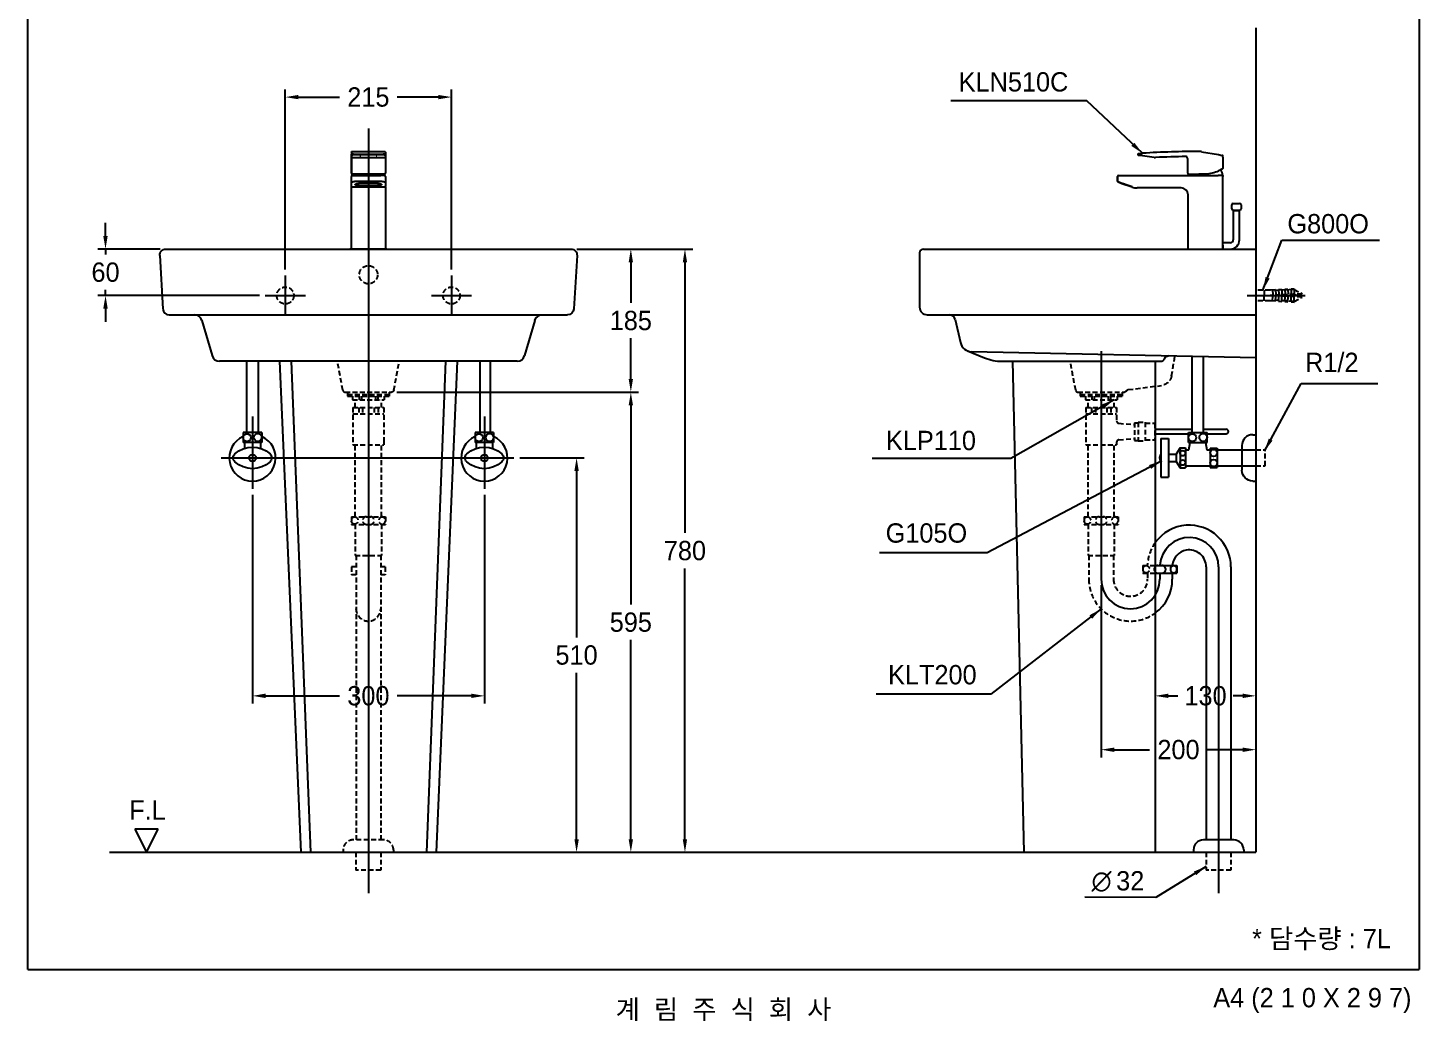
# Model space of a CAD drawing. Header units: millimetres. Extents: x 0 to 5811, y -67 to 2530.
# Drawn here: x 4011 to 5811, y -67 to 1217 of the extents above; entities that cross this region are included whole.
import ezdxf
from ezdxf.enums import TextEntityAlignment as Align
from ezdxf.lldxf.tags import DXFTag

# ---------------------------------------------------------------- set-up
doc = ezdxf.new("R2010")
doc.units = ezdxf.units.MM
doc.linetypes.add('DASHED2', pattern=[9.525, 6.35, -3.175])
for name, color, linetype in [('TEXT', 7, 'Continuous'), ('내부선 및 부속', 4, 'Continuous'), ('도각라인', 255, 'Continuous'), ('외형선', 3, 'Continuous'), ('점선', 6, 'DASHED2'), ('중심선', 1, 'DASHED'), ('치수선', 7, 'Continuous')]:
    doc.layers.add(name, color=color, linetype=linetype)
doc.styles.add('140911', font='HBATANG.TTF', dxfattribs={"height": 23})
doc.styles.add('____', font='')
doc.styles.add('타이틀', font='H2GTRM.TTF', dxfattribs={"height": 25})
doc.styles.get('____').set_extended_font_data('굴림')
tags = doc.linetypes.add('DASHDOT', pattern=[70, 31, -13, 13, -13]).pattern_tags.tags
tags[10:11] = [DXFTag(74, 4), DXFTag(75, 0), DXFTag(340, '0'), DXFTag(46, 0.0), DXFTag(50, 0.0), DXFTag(44, 0.0), DXFTag(45, 0.0)]
tags[8:9] = [DXFTag(74, 4), DXFTag(75, 0), DXFTag(340, '0'), DXFTag(46, 0.0), DXFTag(50, 0.0), DXFTag(44, 0.0), DXFTag(45, 0.0)]
tags[6:7] = [DXFTag(74, 4), DXFTag(75, 0), DXFTag(340, '0'), DXFTag(46, 0.0), DXFTag(50, 0.0), DXFTag(44, 0.0), DXFTag(45, 0.0)]
tags[4:5] = [DXFTag(74, 4), DXFTag(75, 0), DXFTag(340, '0'), DXFTag(46, 0.0), DXFTag(50, 0.0), DXFTag(44, 0.0), DXFTag(45, 0.0)]
tags = doc.linetypes.add('DASHED', pattern=[25.72, 12.86, -12.86]).pattern_tags.tags
tags[6:7] = [DXFTag(74, 4), DXFTag(75, 0), DXFTag(340, '0'), DXFTag(46, 0.0), DXFTag(50, 0.0), DXFTag(44, 0.0), DXFTag(45, 0.0)]
tags[4:5] = [DXFTag(74, 4), DXFTag(75, 0), DXFTag(340, '0'), DXFTag(46, 0.0), DXFTag(50, 0.0), DXFTag(44, 0.0), DXFTag(45, 0.0)]
doc.dimstyles.new('MSADIM', dxfattribs={"dimtxt": 33, "dimasz": 17, "dimexe": 10, "dimexo": 7.5, "dimgap": 10, "dimtad": 0, "dimtih": 1, "dimtoh": 1, "dimdec": 0, "dimzin": 1, "dimdsep": 46, "dimtxsty": '____', "dimcen": 11.25, "dimadec": 0, "dimazin": 0, "dimtfac": 1, "dimtdec": 0, "dimtix": 1, "dimtmove": 0, "dimatfit": 3, "dimfxl": 1, "dimtolj": 1, "dimtzin": 1, "dimarcsym": 0})

# ---------------------------------------------------------------- blocks, each defined once
blk = doc.blocks.new('*D32')
at = {"layer": '치수선', "color": 0, "linetype": 'Continuous', "lineweight": -2, "transparency": 16777216}
for p, q in [((4344.5, 904.9), (4344.5, 1137.9)), ((4559.5, 904.9), (4559.5, 1137.9)), ((4361.5, 1127.9), (4414.6, 1127.9)), ((4542.5, 1127.9), (4489.3, 1127.9))]:
    blk.add_line(p, q, dxfattribs=at)
at = {"layer": '치수선', "color": 0, "linetype": 'Continuous', "transparency": 16777216}
for points in [[(4361.5, 1130.7), (4361.5, 1125.1), (4344.5, 1127.9)], [(4542.5, 1130.7), (4542.5, 1125.1), (4559.5, 1127.9)]]:
    blk.add_solid(points, dxfattribs=at)
at = {"layer": '치수선', "color": 0, "linetype": 'Continuous', "transparency": 16777216, "insert": (4452, 1127.9), "char_height": 25, "attachment_point": 5, "style": '____'}
blk.add_mtext('\\A1;215', dxfattribs=at)
blk = doc.blocks.new('*D33')
at = {"layer": '치수선', "color": 0, "linetype": 'Continuous', "lineweight": -2, "transparency": 16777216}
for p, q in [((4111.9, 948.4), (4111.9, 965.4)), ((4182.5, 931.4), (4101.9, 931.4)), ((4111.9, 931.4), (4111.9, 924.3)), ((4311, 871.4), (4101.9, 871.4)), ((4111.9, 871.4), (4111.9, 878.6)), ((4111.9, 854.4), (4111.9, 837.4))]:
    blk.add_line(p, q, dxfattribs=at)
at = {"layer": '치수선', "color": 0, "linetype": 'Continuous', "transparency": 16777216}
for points in [[(4109, 948.4), (4114.7, 948.4), (4111.9, 931.4)], [(4109, 854.4), (4114.7, 854.4), (4111.9, 871.4)]]:
    blk.add_solid(points, dxfattribs=at)
at = {"layer": '치수선', "color": 0, "linetype": 'Continuous', "transparency": 16777216, "insert": (4111.9, 901.4), "char_height": 25, "attachment_point": 5, "style": '____'}
blk.add_mtext('\\A1;60', dxfattribs=at)
blk = doc.blocks.new('*D34')
at = {"layer": '치수선', "color": 0, "linetype": 'Continuous', "lineweight": -2, "transparency": 16777216}
for p, q in [((4302, 613.8), (4302, 343.7)), ((4602, 613.8), (4602, 343.7)), ((4319, 353.7), (4414.7, 353.7)), ((4585, 353.7), (4489.3, 353.7))]:
    blk.add_line(p, q, dxfattribs=at)
at = {"layer": '치수선', "color": 0, "linetype": 'Continuous', "transparency": 16777216}
for points in [[(4319, 356.6), (4319, 350.9), (4302, 353.7)], [(4585, 356.6), (4585, 350.9), (4602, 353.7)]]:
    blk.add_solid(points, dxfattribs=at)
at = {"layer": '치수선', "color": 0, "linetype": 'Continuous', "transparency": 16777216, "insert": (4452, 353.7), "char_height": 25, "attachment_point": 5, "style": '____'}
blk.add_mtext('\\A1;300', dxfattribs=at)
blk = doc.blocks.new('*D35')
at = {"layer": '치수선', "color": 0, "linetype": 'Continuous', "lineweight": -2, "transparency": 16777216}
for p, q in [((4721.5, 931.4), (4801.5, 931.4)), ((4791.5, 914.4), (4791.5, 861.8)), ((4791.5, 763.4), (4791.5, 816.1)), ((4489.5, 746.4), (4801.5, 746.4))]:
    blk.add_line(p, q, dxfattribs=at)
at = {"layer": '치수선', "color": 0, "linetype": 'Continuous', "transparency": 16777216}
for points in [[(4788.7, 914.4), (4794.3, 914.4), (4791.5, 931.4)], [(4788.7, 763.4), (4794.3, 763.4), (4791.5, 746.4)]]:
    blk.add_solid(points, dxfattribs=at)
at = {"layer": '치수선', "color": 0, "linetype": 'Continuous', "transparency": 16777216, "insert": (4791.5, 838.9), "char_height": 25, "attachment_point": 5, "style": '____'}
blk.add_mtext('\\A1;185', dxfattribs=at)
blk = doc.blocks.new('*D36')
at = {"layer": '치수선', "color": 0, "linetype": 'Continuous', "lineweight": -2, "transparency": 16777216}
for p, q in [((4488.8, 746.4), (4801.5, 746.4)), ((4791.5, 729.4), (4791.5, 471.8)), ((4791.5, 168.4), (4791.5, 426.1)), ((4547, 151.4), (4801.5, 151.4))]:
    blk.add_line(p, q, dxfattribs=at)
at = {"layer": '치수선', "color": 0, "linetype": 'Continuous', "transparency": 16777216}
for points in [[(4788.7, 729.4), (4794.3, 729.4), (4791.5, 746.4)], [(4788.7, 168.4), (4794.3, 168.4), (4791.5, 151.4)]]:
    blk.add_solid(points, dxfattribs=at)
at = {"layer": '치수선', "color": 0, "linetype": 'Continuous', "transparency": 16777216, "insert": (4791.5, 448.9), "char_height": 25, "attachment_point": 5, "style": '____'}
blk.add_mtext('\\A1;595', dxfattribs=at)
blk = doc.blocks.new('*D37')
at = {"layer": '치수선', "color": 0, "linetype": 'Continuous', "lineweight": -2, "transparency": 16777216}
for p, q in [((4647.7, 661.4), (4731.3, 661.4)), ((4721.3, 644.4), (4721.3, 429.3)), ((4721.3, 168.4), (4721.3, 383.6)), ((4686.7, 151.4), (4731.3, 151.4))]:
    blk.add_line(p, q, dxfattribs=at)
at = {"layer": '치수선', "color": 0, "linetype": 'Continuous', "transparency": 16777216}
for points in [[(4718.5, 644.4), (4724.2, 644.4), (4721.3, 661.4)], [(4718.5, 168.4), (4724.2, 168.4), (4721.3, 151.4)]]:
    blk.add_solid(points, dxfattribs=at)
at = {"layer": '치수선', "color": 0, "linetype": 'Continuous', "transparency": 16777216, "insert": (4721.3, 406.4), "char_height": 25, "attachment_point": 5, "style": '____'}
blk.add_mtext('\\A1;510', dxfattribs=at)
blk = doc.blocks.new('*D38')
at = {"layer": '치수선', "color": 0, "linetype": 'Continuous', "lineweight": -2, "transparency": 16777216}
for p, q in [((4721.5, 931.4), (4871.5, 931.4)), ((4861.5, 914.4), (4861.5, 564.3)), ((4861.5, 168.4), (4861.5, 518.6)), ((4866, 151.4), (4871.5, 151.4))]:
    blk.add_line(p, q, dxfattribs=at)
at = {"layer": '치수선', "color": 0, "linetype": 'Continuous', "transparency": 16777216}
for points in [[(4858.7, 914.4), (4864.3, 914.4), (4861.5, 931.4)], [(4858.7, 168.4), (4864.3, 168.4), (4861.5, 151.4)]]:
    blk.add_solid(points, dxfattribs=at)
at = {"layer": '치수선', "color": 0, "linetype": 'Continuous', "transparency": 16777216, "insert": (4861.5, 541.4), "char_height": 25, "attachment_point": 5, "style": '____'}
blk.add_mtext('\\A1;780', dxfattribs=at)
blk = doc.blocks.new('*D39')
at = {"layer": '치수선', "color": 0, "linetype": 'Continuous', "lineweight": -2, "transparency": 16777216}
for p, q in [((5470, 352.3), (5470, 343.7)), ((5487, 353.7), (5499, 353.7)), ((5583, 353.7), (5570.9, 353.7)), ((5600, 352.3), (5600, 343.7))]:
    blk.add_line(p, q, dxfattribs=at)
at = {"layer": '치수선', "color": 0, "linetype": 'Continuous', "transparency": 16777216}
for points in [[(5487, 356.6), (5487, 350.9), (5470, 353.7)], [(5583, 356.6), (5583, 350.9), (5600, 353.7)]]:
    blk.add_solid(points, dxfattribs=at)
at = {"layer": '치수선', "color": 0, "linetype": 'Continuous', "transparency": 16777216, "insert": (5535, 353.7), "char_height": 25, "attachment_point": 5, "style": '____'}
blk.add_mtext('\\A1;130', dxfattribs=at)
blk = doc.blocks.new('*D40')
at = {"layer": '치수선', "color": 0, "linetype": 'Continuous', "lineweight": -2, "transparency": 16777216}
for p, q in [((5400, 496.9), (5400, 274.1)), ((5417, 284.1), (5462.7, 284.1)), ((5583, 284.1), (5537.3, 284.1)), ((5600, 276.8), (5600, 274.1))]:
    blk.add_line(p, q, dxfattribs=at)
at = {"layer": '치수선', "color": 0, "linetype": 'Continuous', "transparency": 16777216}
for points in [[(5417, 286.9), (5417, 281.2), (5400, 284.1)], [(5583, 286.9), (5583, 281.2), (5600, 284.1)]]:
    blk.add_solid(points, dxfattribs=at)
at = {"layer": '치수선', "color": 0, "linetype": 'Continuous', "transparency": 16777216, "insert": (5500, 284.1), "char_height": 25, "attachment_point": 5, "style": '____'}
blk.add_mtext('\\A1;200', dxfattribs=at)

msp = doc.modelspace()

# ---------------------------------------------------------------- linework, layer by layer
at = {"color": 3}
msp.add_line((5567.9, 151.5), (5567.9, 151.5), dxfattribs=at)
at = {"layer": '내부선 및 부속', "linetype": 'Continuous'}
for p, q in [((4430, 1056.5), (4430, 1054.2)), ((4430, 1056.5), (4430, 1056.3)), ((4430, 1056.3), (4430, 1052.5)), ((4430, 1052.9), (4430, 1054.2)), ((4430, 1050.9), (4430, 1052.9)), ((4430, 1052.5), (4430, 1051.6)), ((4430, 1029.4), (4430, 1052.1)), ((4430, 1052.1), (4430, 1050.8)), ((4430, 1050.4), (4430, 1051.6)), ((4430, 1050.8), (4430, 1050.9)), ((4430, 1050.4), (4430, 1033.6)), ((4431, 1057.5), (4473, 1057.5)), ((4431, 1049.9), (4473, 1049.9)), ((4468, 1053.8), (4436, 1053.8)), ((4436, 1053.8), (4436, 1053.6)), ((4436, 1053.6), (4468, 1053.6)), ((4442, 1053.3), (4441, 1053.3)), ((4441, 1053.3), (4441, 1052.6)), ((4441, 1052.6), (4441, 1052.4)), ((4441, 1052.4), (4442, 1052.4)), ((4442, 1052.4), (4442, 1053.3)), ((4442, 1052.6), (4442, 1053.3)), ((4442, 1052.4), (4442, 1052.6)), ((4462, 1053.3), (4462, 1052.6)), ((4463, 1053.3), (4462, 1053.3)), ((4462, 1052.6), (4462, 1052.4)), ((4462, 1052.4), (4463, 1052.4)), ((4463, 1052.4), (4462, 1052.4)), ((4463, 1052.6), (4463, 1053.3)), ((4463, 1052.4), (4463, 1053.3)), ((4463, 1052.4), (4463, 1052.6)), ((4463, 1052.4), (4463, 1052.4)), ((4468, 1053.6), (4468, 1053.8)), ((4473, 1049.8), (4473, 1049.9)), ((4474, 1056.5), (4474, 1054.2)), ((4474, 1054.2), (4474, 1052.9)), ((4474, 1052.9), (4474, 1050.9)), ((4474, 1052.1), (4474, 1052.1)), ((4474, 1052.1), (4474, 1029.4)), ((4474, 1050.8), (4474, 1050.9)), ((5447.5, 1053.6), (5447.5, 1053.8)), ((5447.5, 1053.8), (5447.5, 1053.6)), ((5453.3, 1052), (5448.3, 1052.6)), ((5468.4, 1049.9), (5453.3, 1052)), ((5512, 1029.4), (5512, 1048)), ((5529.9, 1057.3), (5551.6, 1053.5)), ((5551.6, 1053.5), (5556.6, 1052.6)), ((5557.5, 1051.6), (5557.5, 1051.5)), ((5557.5, 1050.4), (5557.5, 1051.5)), ((5557.5, 1050.4), (5557.5, 1036)), ((4430, 1033.6), (4430, 1029.4)), ((4431.4, 1028.4), (4431, 1028.4)), ((4431, 1026.4), (4436, 1026.4)), ((4472.5, 1028.4), (4431.4, 1028.4)), ((4436, 1026.4), (4468, 1026.4)), ((4473, 1026.4), (4468, 1026.4)), ((4473, 1028.4), (4472.5, 1028.4)), ((5422.2, 1026.4), (5427.2, 1026.4)), ((5427.2, 1026.4), (5551.5, 1026.4)), ((5513, 1028.4), (5526.4, 1028.4)), ((5513.5, 1028.4), (5517.9, 1028.4)), ((5528.4, 1028.4), (5526.4, 1028.4)), ((5535.5, 1028.4), (5528.4, 1028.4)), ((5556.5, 1026.4), (5551.5, 1026.4)), ((5556.5, 1026.4), (5557.5, 1026.4)), ((5557.5, 1026.4), (5557.5, 1025.4)), ((4430, 1017.3), (4430, 1025.4)), ((4430, 931.4), (4430, 1025.4)), ((4430, 1012.6), (4430, 1017.3)), ((4430, 1011.4), (4430, 1012.6)), ((4430, 931.4), (4430, 1011.4)), ((4431, 1011.7), (4473, 1011.7)), ((4436, 1019.1), (4468, 1019.1)), ((4465, 1016.2), (4439, 1016.2)), ((4439, 1013.4), (4439, 1016.2)), ((4439, 1013.4), (4465, 1013.4)), ((4465, 1013.4), (4465, 1016.2)), ((4474, 1025.4), (4474, 1017.3)), ((4474, 1017.3), (4474, 1012.6)), ((4474, 1011.4), (4474, 1012.6)), ((4474, 1011.4), (4474, 1011.4)), ((4474, 1011.4), (4474, 931.4)), ((5421.2, 1019.1), (5421.2, 1025.4)), ((5421.2, 1025.4), (5421.2, 1019.1)), ((5426.9, 1016.4), (5421.9, 1018.2)), ((5421.9, 1018.2), (5426.9, 1016.4)), ((5426.9, 1016.4), (5439.9, 1011.7)), ((5439.9, 1011.7), (5426.9, 1016.4)), ((5427.5, 1016.2), (5435, 1013.4)), ((5435, 1013.4), (5427.5, 1016.2)), ((5503.5, 1010.4), (5446.7, 1010.4)), ((5557.5, 931.4), (5557.5, 1025.4)), ((5512.5, 931.4), (5512.5, 1001.4)), ((5570.9, 990.4), (5579, 990.4)), ((5568.9, 983.4), (5568.9, 988.4)), ((5574.9, 981.4), (5570.8, 981.4)), ((5570.9, 981.4), (5570.9, 943.4)), ((5570.9, 981.4), (5578.9, 981.4)), ((5577.2, 981.4), (5572.5, 981.4)), ((5578.9, 981.4), (5574.9, 981.4)), ((5579, 981.4), (5574.9, 981.4)), ((5578.9, 943.4), (5578.9, 981.4)), ((5580.9, 988.5), (5580.9, 983.4)), ((5557.5, 958.4), (5557.5, 963.4)), ((5557.5, 936.4), (5557.5, 958.4)), ((5566.9, 939.4), (5557.5, 939.4)), ((5557.5, 936.4), (5557.5, 931.4)), ((4227, 846.4), (4677, 846.4)), ((5203.5, 846.4), (5600, 846.4)), ((5232.3, 798.8), (5600, 791.4)), ((5517.5, 694.2), (5517.5, 793.1)), ((5532.5, 694.2), (5532.5, 792.8)), ((4294.5, 786.4), (4294.5, 694.2)), ((4309.5, 786.4), (4309.5, 694.2)), ((4352.1, 786.4), (4377, 151.4)), ((4551.8, 786.4), (4527, 151.4)), ((4596.2, 786.4), (4596.2, 694.2)), ((4609.5, 786.4), (4609.5, 694.2)), ((4290, 694.2), (4290, 681.2)), ((4314, 694.2), (4290, 694.2)), ((4314, 694.2), (4314, 681.2)), ((4590, 694.2), (4590, 681.2)), ((4614, 694.2), (4590, 694.2)), ((4614, 694.2), (4614, 681.2)), ((5470, 698.4), (5517.5, 698.4)), ((5470, 692.4), (5513, 692.4)), ((5477, 686.4), (5477, 636.4)), ((5477, 686.4), (5487, 686.4)), ((5487, 686.4), (5487, 636.4)), ((5513, 694.2), (5537, 694.2)), ((5513, 681.2), (5513, 694.2)), ((5532.5, 698.4), (5561.5, 698.4)), ((5537, 681.2), (5537, 694.2)), ((5537, 692.4), (5561.5, 692.4)), ((5596, 691.4), (5600, 691.4)), ((4314, 681.2), (4290, 681.2)), ((4291.5, 681.2), (4291.5, 673.8)), ((4312.5, 681.2), (4312.5, 673.8)), ((4614, 681.2), (4590, 681.2)), ((4591.5, 681.2), (4591.5, 673.8)), ((4612.5, 681.2), (4612.5, 673.8)), ((5487, 666.2), (5497, 666.2)), ((5502, 674.4), (5497, 666.2)), ((5497, 666.2), (5497, 656.7)), ((5502, 674.4), (5509, 674.4)), ((5502, 674.4), (5502, 648.4)), ((5509, 674.4), (5509, 648.4)), ((5509, 671.7), (5513.5, 671.7)), ((5513, 681.2), (5537, 681.2)), ((5513.5, 671.7), (5515, 681.2)), ((5535, 681.2), (5536.5, 671.7)), ((5536.5, 671.7), (5541, 671.7)), ((5541, 673.9), (5541, 648.9)), ((5541, 673.9), (5550, 673.9)), ((5550, 673.9), (5550, 648.9)), ((5550, 671.7), (5600, 671.7)), ((5582, 677.4), (5582, 645.4)), ((5487, 656.7), (5497, 656.7)), ((5497, 656.7), (5502, 648.4)), ((5502, 648.4), (5509, 648.4)), ((5509, 651.2), (5541, 651.2)), ((5541, 648.9), (5550, 648.9)), ((5550, 651.2), (5600, 651.2)), ((5477, 636.4), (5487, 636.4)), ((5596, 631.4), (5600, 631.4)), ((5470, 522.4), (5498, 522.4)), ((5498, 522.4), (5498, 512.4)), ((5470, 512.4), (5480, 512.4)), ((5480, 512.4), (5498, 512.4)), ((5492, 512.4), (5492, 504.4)), ((5535.9, 520.4), (5535.9, 167.5)), ((5567.9, 520.4), (5567.9, 167.5)), ((5571.4, 167.5), (5532.4, 167.5)), ((5519.4, 154.5), (5519.4, 151.5)), ((5584.4, 154.5), (5584.4, 151.5))]:
    msp.add_line(p, q, dxfattribs=at)
at = {"layer": '내부선 및 부속'}
msp.add_line((5470, 698.4), (5470, 692.4), dxfattribs=at)
at = {"layer": '내부선 및 부속', "linetype": 'Continuous', "flags": 128}
for points in [[(4279.2, 656.3, -0.44), (4279.2, 666.6)], [(4279.2, 666.6, -0.388889), (4324.7, 666.6)], [(4324.7, 666.6, -0.44), (4324.7, 656.3)], [(4579.2, 656.3, -0.44), (4579.2, 666.6)], [(4579.2, 666.6, -0.388889), (4624.7, 666.6)], [(4624.7, 666.6, -0.44), (4624.7, 656.3)], [(4324.7, 656.3, -0.388889), (4279.2, 656.3)], [(4624.7, 656.3, -0.388889), (4579.2, 656.3)], [(5596, 631.4, -0.414214), (5582, 645.4)]]:
    msp.add_lwpolyline(points, format="xyb", dxfattribs=at)
at = {"layer": '내부선 및 부속', "linetype": 'Continuous'}
for centre, radius in [((4295, 687.6), 5), ((4308.9, 687.8), 5), ((4595, 687.6), 5), ((4608.9, 687.8), 5), ((5518, 687.6), 5), ((5532, 687.8), 5), ((5505.5, 667.4), 3.5), ((5545.5, 667.9), 4.5), ((4302, 661.4), 4.5), ((4602, 661.4), 4.5), ((5505.5, 655.4), 3.5), ((5545.5, 654.9), 4.5)]:
    msp.add_circle(centre, radius, dxfattribs=at)
for centre, radius, start, end in [((4473, 1050.8), 1, 270, 0), ((5448.5, 1053.6), 1, 202.1993, 262.1993), ((5448.5, 1053.6), 1, 202.1993, 262.1993), ((5448.5, 1053.6), 1, 202.1993, 262.1993), ((5448.5, 1053.6), 1, 202.1993, 262.1993), ((5521.2, 57.5), 1000, 89.5936, 93.8863), ((5469.8, 1059.8), 10, 262.1993, 272.9349), ((5521.2, 57.5), 993.6, 90.6538, 92.9349), ((5508.7, 1047.9), 3.34, 2.007, 69.3544), ((5528.2, 1047.5), 10, 80, 89.5936), ((4431, 1029.4), 1, 180, 270), ((4431, 1025.4), 1, 90, 180), ((4431, 1025.4), 1, 90, 180), ((4459.6, 1021.4), 27.6, 165.1842, 169.4357), ((4445.3, 1021.4), 27.6, 10.5643, 14.8158), ((4473, 1029.4), 1, 270, 0), ((4473, 1025.4), 1, 0, 90), ((5422.2, 1025.4), 1, 90, 180), ((5422.2, 1025.4), 1, 90, 180), ((5513, 1029.4), 1, 180, 270), ((5544.6, 1021.4), 27.6, 165.1842, 169.4357), ((5529.9, 1084), 55.8, 275.72, 293.156), ((5530.3, 1021.4), 27.6, 10.5643, 27.3016), ((5446.7, 1030.4), 20, 250, 270), ((5446.7, 1030.4), 20, 250, 270), ((5503.5, 1001.4), 9, 0, 90), ((5570.9, 988.4), 2, 90, 180), ((5579, 988.5), 1.92, 0, 90), ((5570.8, 983.4), 1.92, 180, 270), ((5579, 983.4), 1.92, 270, 0), ((5566.9, 943.4), 4, 270, 0), ((5566.9, 943.4), 12, 270, 0), ((4302, 661.4), 30, 113.5781, 66.4218), ((4602, 661.4), 30, 113.5781, 66.4218), ((5561.5, 695.4), 3, 270, 90.0021), ((5596, 677.4), 14, 90, 180), ((5483.4, 661.4), 7.84, 144.9654, 215.0346), ((5513.9, 520.4), 54, 94.1511, 144.3942), ((5513.9, 520.4), 54, 0, 94.1511), ((5513.9, 520.4), 22, 100.2345, 174.7841), ((5513.9, 520.4), 22, 0, 100.2345), ((5473.5, 517.4), 5, 90, 134.3525), ((5478.5, 517.4), 5, 72.5424, 90), ((5478.5, 517.4), 5, 287.4559, 72.5441), ((5494.5, 517.4), 5, 98.6269, 261.3731), ((5493, 517.4), 5, 278.6269, 81.3731), ((5473.5, 517.4), 5, 225.6475, 270), ((5438, 504.4), 54, 306.3473, 0), ((5478.5, 517.4), 5, 270, 287.4576), ((5478.5, 517.4), 5, 270, 270.0017), ((5532.4, 154.5), 13, 90, 180), ((5571.4, 154.5), 13, 0, 90)]:
    msp.add_arc(centre, radius, start, end, dxfattribs=at)
for points, knots in [([(4430, 1056.6), (4430, 1056.6), (4430, 1056.7), (4430.1, 1056.9), (4430.2, 1057.1), (4430.4, 1057.3), (4430.7, 1057.5), (4430.9, 1057.5), (4431, 1057.5)], [0, 0, 0, 0, 0.097046, 0.215477, 0.366984, 0.6013, 0.806128, 1, 1, 1, 1]), ([(4436, 1053.8), (4435.5, 1053.8), (4434.8, 1053.8), (4434, 1053.8), (4433.3, 1053.9), (4432.8, 1053.9), (4432, 1053.9), (4431.4, 1054), (4430.9, 1054), (4430.7, 1054), (4430.6, 1054), (4430.4, 1054.1), (4430.1, 1054.1), (4430, 1054.2), (4430, 1054.2)], [0, 0, 0, 0, 0.142857, 0.214286, 0.285714, 0.357143, 0.428571, 0.571429, 0.642857, 0.678571, 0.696429, 0.714286, 0.857143, 1, 1, 1, 1]), ([(4430, 1052.9), (4430, 1053), (4430.4, 1053.3), (4432.1, 1053.5), (4434.2, 1053.6), (4435.5, 1053.6), (4436, 1053.6)], [0, 0, 0, 0, 0.285714, 0.571429, 0.857143, 1, 1, 1, 1]), ([(4473.8, 1054.1), (4473.8, 1054.1), (4473.7, 1054.1), (4473.4, 1054), (4472.7, 1054), (4471.9, 1053.9), (4471.2, 1053.9), (4470.4, 1053.9), (4469.3, 1053.8), (4468.4, 1053.8), (4468, 1053.8)], [0, 0, 0, 0, 0.022938, 0.185782, 0.348626, 0.511469, 0.592891, 0.674313, 0.837156, 1, 1, 1, 1]), ([(4468, 1053.6), (4468.9, 1053.6), (4470.7, 1053.6), (4472.8, 1053.4), (4473.6, 1053.2), (4473.8, 1053.1), (4473.8, 1053.1)], [0, 0, 0, 0, 0.32589, 0.651781, 0.977671, 1, 1, 1, 1]), ([(4473, 1057.5), (4473, 1057.5), (4473.1, 1057.5), (4473.3, 1057.4), (4473.5, 1057.3), (4473.7, 1057.1), (4473.8, 1057), (4473.9, 1056.8), (4473.9, 1056.7), (4474, 1056.6), (4474, 1056.6), (4474, 1056.5)], [0, 0, 0, 0, 0.020818, 0.239105, 0.419032, 0.574027, 0.708164, 0.821662, 0.913084, 0.980269, 1, 1, 1, 1]), ([(5448.4, 1054.8), (5448.2, 1054.8), (5448, 1054.8), (5447.8, 1054.6), (5447.6, 1054.4), (5447.5, 1054.1), (5447.5, 1053.9), (5447.5, 1053.8)], [0, 0, 0, 0, 0.285714, 0.428571, 0.571429, 0.785714, 1, 1, 1, 1]), ([(5448.4, 1054.8), (5448.4, 1054.8), (5448.5, 1054.8), (5448.8, 1054.9), (5449.1, 1054.9), (5449.6, 1054.9), (5450.2, 1055), (5451.2, 1055), (5452.3, 1055.1), (5453, 1055.2), (5453.4, 1055.2)], [0, 0, 0, 0, 0.142857, 0.285714, 0.357143, 0.428571, 0.571429, 0.714286, 0.857143, 1, 1, 1, 1]), ([(5556.8, 1035.1), (5556.8, 1035.1), (5556.7, 1035), (5556.5, 1034.9), (5556.1, 1034.7), (5555.8, 1034.5), (5555.4, 1034.3), (5555, 1034.1), (5554.5, 1033.9), (5553.8, 1033.6), (5553.2, 1033.3), (5552.6, 1033), (5552.4, 1032.9), (5552.3, 1032.8)], [0, 0, 0, 0, 0.022972, 0.19686, 0.283804, 0.370748, 0.457692, 0.5229, 0.63158, 0.718524, 0.892412, 0.935884, 1, 1, 1, 1]), ([(5556.4, 1034.9), (5556.4, 1034.9), (5556.4, 1034.9), (5556.4, 1034.8), (5556.3, 1034.8), (5556.3, 1034.8), (5556.2, 1034.8), (5556.1, 1034.7), (5556.1, 1034.7), (5556, 1034.7), (5556, 1034.6), (5555.9, 1034.6), (5555.9, 1034.6), (5555.8, 1034.5), (5555.8, 1034.5), (5555.7, 1034.5), (5555.6, 1034.4), (5555.4, 1034.3), (5555.4, 1034.3), (5555.2, 1034.2), (5555.1, 1034.2), (5554.9, 1034.1), (5554.9, 1034.1), (5554.9, 1034.1), (5554.8, 1034.1), (5554.8, 1034)], [0, 0, 0, 0, 0.147203, 0.147203, 0.295653, 0.295653, 0.37051, 0.37051, 0.483564, 0.483564, 0.521467, 0.521467, 0.597561, 0.597561, 0.635788, 0.635788, 0.751471, 0.751471, 0.829397, 0.829397, 0.947331, 0.947331, 0.986892, 0.986892, 1, 1, 1, 1]), ([(5557.3, 1036), (5557.3, 1035.9), (5557.3, 1035.7), (5557.2, 1035.5), (5557.1, 1035.2), (5556.9, 1035.1), (5556.8, 1035.1)], [0, 0, 0, 0, 0.250001, 0.499999, 0.749998, 1, 1, 1, 1]), ([(5557.3, 1036), (5557.3, 1036), (5557.4, 1036), (5557.5, 1036), (5557.5, 1036)], [0, 0, 0, 0, 0.15708, 1, 1, 1, 1]), ([(4430, 1017.3), (4430, 1017.6), (4430.4, 1018.1), (4432.1, 1018.8), (4434.2, 1019.1), (4435.5, 1019.1), (4436, 1019.1)], [0, 0, 0, 0, 0.285714, 0.571429, 0.857143, 1, 1, 1, 1]), ([(4430, 1011.5), (4430, 1011.4), (4430, 1011.4), (4430, 1011.3), (4430, 1011.3), (4430, 1011.2)], [0, 0, 0, 0, 0.003909, 0.003909, 1, 1, 1, 1]), ([(4468, 1019.1), (4468.9, 1019.1), (4470.7, 1019), (4472.8, 1018.5), (4473.6, 1018), (4473.8, 1017.7), (4473.8, 1017.7)], [0, 0, 0, 0, 0.326484, 0.652968, 0.979452, 1, 1, 1, 1]), ([(4473.9, 1011.3), (4473.9, 1011.2), (4473.9, 1011.2), (4473.9, 1011.2), (4473.9, 1011.2)], [0, 0, 0, 0, 0.705199, 1, 1, 1, 1]), ([(5421.2, 1019.1), (5421.2, 1019.1), (5421.2, 1018.9), (5421.3, 1018.7), (5421.4, 1018.5), (5421.6, 1018.3), (5421.8, 1018.2), (5421.9, 1018.2)], [0, 0, 0, 0, 0.214286, 0.428571, 0.571429, 0.714286, 1, 1, 1, 1])]:
    msp.add_open_spline(points, degree=3, knots=knots, dxfattribs=at)
for points in [[(4431, 1049.9), (4430, 1049.9), (4430, 1050.9)], [(4474, 1050.9), (4474, 1049.9), (4473, 1049.9)], [(4431, 1011.7), (4430, 1011.7), (4430, 1012.6)], [(4474, 1012.6), (4474, 1011.7), (4473, 1011.7)]]:
    msp.add_rational_spline(points, [1, 0.707106781056, 1], degree=2, dxfattribs=at)
for points, degree in [([(4473.4, 1049.9), (4473.4, 1049.9), (4473.4, 1049.8), (4473.5, 1049.8)], 3), ([(4473.6, 1050), (4473.5, 1049.9), (4473.5, 1049.8), (4473.5, 1049.8)], 3), ([(4473.9, 1054.4), (4474, 1054.2), (4473.8, 1054.1)], 2), ([(4474, 1054.2), (4474, 1054.2), (4473.9, 1054.1), (4473.8, 1054.1)], 3), ([(4473.8, 1053.1), (4473.9, 1052.9), (4473.9, 1052.8)], 2), ([(4473.8, 1053.1), (4473.9, 1053), (4474, 1053), (4474, 1052.9)], 3), ([(4473.9, 1054.4), (4474, 1054.3), (4474, 1054.2), (4474, 1054.2)], 3), ([(4474, 1052.9), (4474, 1052.9), (4474, 1052.8), (4473.9, 1052.8)], 3), ([(5448.4, 1054.8), (5447.9, 1054.8), (5447.5, 1054.3), (5447.5, 1053.8)], 3), ([(5447.5, 1053.6), (5447.5, 1053.2), (5447.8, 1052.7), (5448.3, 1052.6)], 3), ([(5448.1, 1054.8), (5448.1, 1054.8), (5448.2, 1054.8), (5448.2, 1054.8)], 3), ([(5551.6, 1053.5), (5551.6, 1053.5), (5551.6, 1053.5), (5551.6, 1053.5)], 3), ([(5557.5, 1051.6), (5557.5, 1052.1), (5557.1, 1052.5), (5556.6, 1052.6)], 3), ([(5552.3, 1032.9), (5552.1, 1032.8), (5551.8, 1032.7)], 2), ([(5551.8, 1032.7), (5551.9, 1032.7), (5551.8, 1032.7), (5551.8, 1032.7)], 3), ([(4473.8, 1017.7), (4473.9, 1017.6), (4474, 1017.4), (4474, 1017.3)], 3), ([(4473.8, 1017.7), (4473.9, 1017.4), (4473.9, 1017.1)], 2), ([(4474, 1017.3), (4474, 1017.3), (4474, 1017.2), (4473.9, 1017.1)], 3), ([(5421.2, 1019.1), (5421.2, 1018.7), (5421.5, 1018.3), (5421.9, 1018.2)], 3)]:
    msp.add_open_spline(points, degree=degree, dxfattribs=at)
for points in [[(4439, 1013.4), (4435, 1013.4), (4435, 1014.8), (4435, 1016.2), (4439, 1016.2)], [(4465, 1016.2), (4469, 1016.2), (4469, 1014.8), (4469, 1013.4), (4465, 1013.4)]]:
    msp.add_rational_spline(points, [1, 0.707106781056, 1, 0.707106781056, 1], degree=2, knots=[0, 0, 0, 0.5, 0.5, 1, 1, 1], dxfattribs=at)
at = {"layer": '도각라인', "color": 7}
for p, q in [((4011.4, 0), (4011.4, 2530)), ((5811.4, 2530), (5811.4, 0)), ((4011.4, 0), (5811.4, 0))]:
    msp.add_line(p, q, dxfattribs=at)
at = {"layer": '외형선', "linetype": 'Continuous'}
for p, q in [((5600, 1217.4), (5600, 791.4)), ((4182, 923), (4186.2, 854)), ((4190, 931.4), (4714, 931.4)), ((4476, 931.4), (4427.9, 931.4)), ((4721.9, 923), (4717.7, 854)), ((5165, 926.4), (5165, 856.4)), ((5170, 931.4), (5600, 931.4)), ((4194.2, 846.4), (4227, 846.4)), ((4677, 846.4), (4709.7, 846.4)), ((5175, 846.4), (5203.5, 846.4)), ((4236.6, 839.2), (4249.9, 793.6)), ((4667.4, 839.2), (4654.1, 793.6)), ((5211.3, 840.2), (5217.9, 810.5)), ((5226.9, 799.9), (5249.1, 790.9)), ((4644.5, 786.4), (4259.5, 786.4)), ((4337, 786.4), (4364.5, 151.4)), ((4567, 786.4), (4539.5, 151.4)), ((5271.7, 786.4), (5477.3, 786.4)), ((5285.1, 786.4), (5300, 151.4)), ((5470, 786.4), (5470, 698.4)), ((5481.4, 788.6), (5483.4, 791.5)), ((5600, 791.4), (5600, 151.4)), ((5470, 692.4), (5470, 604.9)), ((5600, 627.4), (5600, 595.4)), ((5600, 623.9), (5600, 558.9)), ((5470, 604.9), (5470, 151.4)), ((4179.8, 181.4), (4149.8, 181.4)), ((4149.8, 181.4), (4164.8, 151.4)), ((4164.8, 151.4), (4179.8, 181.4)), ((4117.1, 151.4), (5600, 151.4))]:
    msp.add_line(p, q, dxfattribs=at)
at = {"layer": '외형선', "linetype": 'Continuous', "flags": 128}
for points in [[(4182, 923, -0.432374), (4190, 931.4)], [(4714, 931.4, -0.432374), (4721.9, 923)], [(4667.4, 839.2, -0.333333), (4677, 846.4)], [(4717.7, 854, -0.396287), (4709.7, 846.4)], [(5483.4, 791.5, -0.252466), (5487.7, 793.7)]]:
    msp.add_lwpolyline(points, format="xyb", dxfattribs=at)
at = {"layer": '외형선', "linetype": 'Continuous'}
for centre, radius, start, end in [((5170, 926.4), 5, 90, 180), ((4194.2, 854.4), 8, 183.5288, 270), ((4227, 836.4), 10, 16.2592, 90), ((5175, 856.4), 10, 180, 270.0017), ((5203.5, 838.4), 8, 12.5288, 90), ((5232.6, 813.7), 15, 192.5288, 268.8623), ((4259.5, 796.4), 10, 196.2602, 270), ((4644.5, 796.4), 10, 270, 343.7408), ((5271.7, 846.4), 60, 247.8983, 270), ((5477.3, 791.4), 5, 270, 325.5381)]:
    msp.add_arc(centre, radius, start, end, dxfattribs=at)
at = {"layer": '점선'}
for p, q in [((5618.6, 878.4), (5600, 878.4)), ((5618.6, 864.4), (5600, 864.4)), ((5611, 878.4), (5611, 871.4)), ((5611, 864.4), (5611, 871.4)), ((5625.6, 878.8), (5618.6, 878.4)), ((5625.6, 864.1), (5618.6, 864.4)), ((5659.9, 873.6), (5618.8, 871.4)), ((5659.9, 869.3), (5618.8, 871.4)), ((5649.6, 879.1), (5621.6, 877.6)), ((5621.6, 878.6), (5622, 871.6)), ((5621.6, 864.3), (5622, 871.3)), ((5649.6, 863.8), (5621.6, 865.3)), ((5625.6, 878.8), (5625.9, 871.8)), ((5625.6, 864.1), (5625.9, 871.1)), ((5629.6, 879), (5633.6, 879.2)), ((5629.6, 879), (5629.9, 872)), ((5629.6, 863.9), (5629.9, 870.9)), ((5633.6, 879.2), (5633.9, 872.2)), ((5633.6, 863.7), (5633.9, 870.7)), ((5637.6, 879.4), (5641.6, 879.6)), ((5637.6, 879.4), (5637.9, 872.4)), ((5637.6, 863.5), (5637.9, 870.4)), ((5641.6, 879.6), (5641.9, 872.7)), ((5641.6, 863.2), (5641.9, 870.2)), ((5645.6, 879.9), (5649.5, 880.1)), ((5645.6, 879.9), (5645.9, 872.9)), ((5645.6, 863), (5645.9, 870)), ((5653, 871.4), (5647.9, 873)), ((5653, 871.4), (5647.9, 869.9)), ((5649.5, 880.1), (5649.9, 873.1)), ((5649.5, 862.8), (5649.9, 869.8)), ((5649.6, 879.1), (5659.9, 873.6)), ((5649.6, 863.8), (5659.9, 869.3)), ((5629.6, 863.9), (5633.6, 863.7)), ((5637.6, 863.5), (5641.6, 863.2)), ((5645.6, 863), (5649.5, 862.8)), ((5491, 767.3), (5495.6, 793.5)), ((4419, 748.9), (4412, 786.4)), ((4484.9, 748.9), (4492, 786.4)), ((5367, 748.9), (5360, 786.4)), ((4421.9, 746.4), (4482, 746.4)), ((4425, 746.4), (4425, 741.4)), ((4425, 743.4), (4479, 743.4)), ((4425, 741.4), (4479, 741.4)), ((4431.5, 741.4), (4431.5, 736.4)), ((4440, 741.4), (4440, 736.4)), ((4443, 741.4), (4443, 736.4)), ((4461, 741.4), (4461, 736.4)), ((4464, 741.4), (4464, 736.4)), ((4472.5, 741.4), (4472.5, 736.4)), ((4479, 746.4), (4479, 741.4)), ((5369.9, 746.4), (5430, 746.4)), ((5373, 746.4), (5373, 741.4)), ((5373, 743.4), (5427, 743.4)), ((5373, 741.4), (5427, 741.4)), ((5379.5, 741.4), (5379.5, 736.4)), ((5388, 741.4), (5388, 736.4)), ((5391, 741.4), (5391, 736.4)), ((5409, 741.4), (5409, 736.4)), ((5412, 741.4), (5412, 736.4)), ((5420.5, 741.4), (5420.5, 736.4)), ((5427, 746.4), (5427, 741.4)), ((5434.9, 749.7), (5478, 755)), ((4431.5, 736.4), (4472.5, 736.4)), ((4432, 726.4), (4432, 678.4)), ((4432, 726.4), (4472, 726.4)), ((4435, 726.4), (4435, 736.4)), ((4439.5, 726.4), (4439.5, 718.4)), ((4444.5, 726.4), (4444.5, 718.4)), ((4459.5, 726.4), (4459.5, 718.4)), ((4464.5, 726.4), (4464.5, 718.4)), ((4469, 726.4), (4469, 736.4)), ((4472, 726.4), (4472, 681.7)), ((5379.5, 736.4), (5420.5, 736.4)), ((5380, 726.4), (5380, 678.4)), ((5380, 726.4), (5420, 726.4)), ((5383, 726.4), (5383, 736.4)), ((5387.5, 726.4), (5387.5, 718.4)), ((5392.5, 726.4), (5392.5, 718.4)), ((5407.5, 726.4), (5407.5, 718.4)), ((5412.5, 726.4), (5412.5, 718.4)), ((5417, 726.4), (5417, 736.4)), ((5420, 726.4), (5420, 709.2)), ((4432, 718.4), (4472, 718.4)), ((5380, 718.4), (5420, 718.4)), ((5422.7, 706.2), (5443, 704.4)), ((5443, 706.9), (5443, 683.9)), ((5443, 706.9), (5448, 706.9)), ((5448, 707.4), (5448, 683.4)), ((5448, 707.4), (5457, 707.4)), ((5457, 707.4), (5457, 683.4)), ((5457, 706.2), (5469.5, 706.2)), ((5469.5, 706.2), (5469.5, 684.7)), ((5422.7, 684.7), (5443, 686.4)), ((5457, 684.7), (5469.5, 684.7)), ((5470, 698.4), (5469.5, 698.4)), ((5470, 692.4), (5469.5, 692.4)), ((4432, 678.4), (4472, 678.4)), ((4435, 585.4), (4435, 678.4)), ((4469, 585.4), (4469, 678.4)), ((4472, 681.7), (4472, 678.4)), ((5380, 678.4), (5420, 678.4)), ((5383, 585.4), (5383, 678.4)), ((5417, 585.4), (5417, 678.4)), ((5420, 681.7), (5420, 678.4)), ((5443, 683.9), (5448, 683.9)), ((5448, 683.4), (5457, 683.4)), ((5600, 671.7), (5612, 671.7)), ((5600, 671.7), (5612, 671.7)), ((5612, 651.2), (5612, 671.7)), ((5612, 651.2), (5612, 671.7)), ((5600, 651.2), (5612, 651.2)), ((5600, 651.2), (5612, 651.2)), ((4430, 585.4), (4474, 585.4)), ((4430, 585.4), (4430, 575.4)), ((4474, 585.4), (4474, 575.4)), ((5378, 585.4), (5422, 585.4)), ((5378, 585.4), (5378, 575.4)), ((5422, 585.4), (5422, 575.4)), ((4430, 575.4), (4474, 575.4)), ((4435, 575.4), (4435, 535.4)), ((4469, 575.4), (4469, 535.4)), ((5378, 575.4), (5422, 575.4)), ((5383, 575.4), (5383, 535.4)), ((5417, 575.4), (5417, 535.4)), ((4435, 535.4), (4469, 535.4)), ((4436, 535.4), (4436, 167.5)), ((4468, 535.4), (4468, 167.5)), ((5383, 535.4), (5417, 535.4)), ((5384, 535.4), (5384, 504.4)), ((5416, 535.4), (5416, 504.4)), ((5454, 522.4), (5470, 522.4)), ((5454, 522.4), (5454, 512.4)), ((5460, 522.4), (5460, 523.6)), ((4430.2, 520.4), (4430.2, 510.4)), ((4436, 520.4), (4430.2, 520.4)), ((4436, 510.4), (4430.2, 510.4)), ((4473.7, 520.4), (4468, 520.4)), ((4473.7, 510.4), (4468, 510.4)), ((4473.7, 520.4), (4473.7, 510.4)), ((5454, 512.4), (5470, 512.4)), ((5460, 512.4), (5460, 504.4)), ((4471.4, 167.5), (4432.4, 167.5)), ((4419.4, 154.5), (4419.4, 151.5)), ((4435.9, 151.4), (4435.9, 128.4)), ((4467.9, 151.5), (4467.9, 151.5)), ((4467.9, 151.4), (4467.9, 128.4)), ((4484.4, 154.5), (4484.4, 151.5)), ((5535.9, 151.4), (5535.9, 128.4)), ((5567.9, 151.4), (5567.9, 128.4)), ((4467.9, 128.4), (4435.9, 128.4)), ((5567.9, 128.4), (5535.9, 128.4))]:
    msp.add_line(p, q, dxfattribs=at)
at = {"layer": '점선', "flags": 128}
for points in [[(5491, 767.3, -0.330095), (5478, 755)], [(4484.9, 748.9, -0.360904), (4482, 746.4)], [(5432.6, 748.1, -0.281474), (5430, 746.4)], [(5432.6, 748.1, -0.248763), (5434.9, 749.7)], [(4434.2, 575.5, -0.859727), (4434.2, 585.4)], [(4434.2, 585.4, -0.859727), (4434.2, 575.5)], [(5382.2, 575.5, -0.859727), (5382.2, 585.4)], [(5382.2, 585.4, -0.859727), (5382.2, 575.5)], [(5458.2, 512.5, -0.859727), (5458.2, 522.4)], [(5458.2, 522.4, -0.859727), (5458.2, 512.5)]]:
    msp.add_lwpolyline(points, format="xyb", dxfattribs=at)
at = {"layer": '점선'}
for centre, radius in [((4452, 898.2), 11.8), ((4344.5, 871.4), 11), ((4559.5, 871.4), 11)]:
    msp.add_circle(centre, radius, dxfattribs=at)
for centre, radius, start, end in [((4421.9, 749.4), 3, 190.6197, 270.0015), ((5369.9, 749.4), 3, 190.6197, 270), ((5423, 709.2), 3, 180, 265.0303), ((5423, 681.7), 3, 94.9697, 180), ((4449.5, 580.4), 5, 90, 270), ((4454.5, 580.4), 5, 270, 90), ((4470.5, 580.4), 5, 98.6269, 261.3731), ((4469, 580.4), 5, 278.6269, 81.3731), ((5397.5, 580.4), 5, 90, 270), ((5402.5, 580.4), 5, 270, 90), ((5418.5, 580.4), 5, 98.6269, 261.3731), ((5417, 580.4), 5, 278.6269, 81.3731), ((5513.9, 520.4), 54, 144.3942, 176.6714), ((5438, 504.4), 54, 180, 306.3473), ((5438, 504.4), 22, 180, 0), ((5473.5, 517.4), 5, 134.3525, 225.6475), ((5473.5, 517.4), 5, 269.9983, 270), ((4451.9, 466.4), 16, 180, 0), ((4432.4, 154.5), 13, 90, 180), ((4471.4, 154.5), 13, 0, 90)]:
    msp.add_arc(centre, radius, start, end, dxfattribs=at)
at = {"layer": '중심선', "linetype": 'DASHDOT'}
for p, q in [((4452, 1087.5), (4452, 98.4)), ((4344.5, 897.4), (4344.5, 845.4)), ((4559.5, 897.4), (4559.5, 845.4)), ((4318.5, 871.4), (4370.5, 871.4)), ((4533.5, 871.4), (4585.5, 871.4)), ((5589, 871.4), (5663.7, 871.4)), ((5400, 799.5), (5400, 504.4)), ((4302, 714.9), (4302, 621.3)), ((4602, 714.9), (4602, 621.3)), ((4261.6, 661.4), (4640.2, 661.4)), ((5476, 512.4), (5476, 504.4)), ((5551.9, 520.4), (5551.9, 98.4))]:
    msp.add_line(p, q, dxfattribs=at)
for centre, start, end in [((5513.9, 520.4), 0, 176.6714), ((5438, 504.4), 180, 0)]:
    msp.add_arc(centre, 38, start, end, dxfattribs=at)

# ---------------------------------------------------------------- texts
at = {"layer": 'TEXT', "style": '타이틀'}
msp.add_text('F.L', height=25, dxfattribs=at).set_placement((4166.2, 206.1), align=Align.MIDDLE)
for s, p in [('* 담수량 : 7L', (5685, 39.9)), ('계  림  주  식  회  사', (4911.4, -51.7))]:
    msp.add_text(s, height=25, dxfattribs=at).set_placement(p, align=Align.MIDDLE_CENTER)
msp.add_text('A4 (2 1 0 X 2 9 7)', height=25, dxfattribs=at).set_placement((5801.4, -36.5), align=Align.MIDDLE_RIGHT)
at = {"layer": 'TEXT', "char_height": 25, "width": 380.447, "attachment_point": 1, "line_spacing_factor": 0.963855, "style": '타이틀'}
for s, insert in [('\\A1;KLN510C', (5215.7, 1160.1)), ('\\A1;G800O', (5640.9, 976.7)), ('\\A1;KLP110', (5121.6, 696.4)), ('\\A1;G105O', (5121.2, 576.8)), ('\\A1;KLT200', (5124.3, 393.6))]:
    msp.add_mtext(s, dxfattribs=dict(at, insert=insert))
at = {"layer": '치수선'}
for s, style, p in [('∅', '140911', (5387.5, 101.9)), ('32', '타이틀', (5419.4, 102.1))]:
    msp.add_text(s, height=25, dxfattribs=dict(at, style=style)).set_placement(p)
at = {"layer": '치수선', "linetype": 'Continuous', "insert": (5663.8, 797.4), "char_height": 25, "width": 380.447, "attachment_point": 1, "line_spacing_factor": 0.963855, "style": '타이틀'}
msp.add_mtext('\\A1;R1/2', dxfattribs=at)

# ---------------------------------------------------------------- dimensions: what is measured, and where the dimension line sits
at = {"layer": '치수선', "linetype": 'Continuous'}
for base, p1, p2, picture, middle in [((4559.5, 1127.9), (4344.5, 897.4), (4559.5, 897.4), '*D32', (4452, 1127.9)), ((4602, 353.7), (4302, 621.3), (4602, 621.3), '*D34', (4452, 353.7)), ((5600, 284.1), (5400, 504.4), (5600, 284.3), '*D40', (5500, 284.1))]:
    dim = msp.add_linear_dim(base=base, p1=p1, p2=p2, dimstyle='MSADIM', override={"dimtxt": 25}, dxfattribs=at)
    dim.commit()
    dim.dimension.update_dxf_attribs({"geometry": picture, "text_midpoint": middle, "dimtype": 160})
for base, p1, p2, picture, middle in [((4111.9, 931.4), (4318.5, 871.4), (4190, 931.4), '*D33', (4111.9, 901.4)), ((4861.5, 151.4), (4714, 931.4), (4858.5, 151.4), '*D38', (4861.5, 541.4)), ((4721.3, 151.4), (4640.2, 661.4), (4679.2, 151.4), '*D37', (4721.3, 406.4))]:
    dim = msp.add_linear_dim(base=base, p1=p1, p2=p2, angle=90, dimstyle='MSADIM', override={"dimtxt": 25}, dxfattribs=at)
    dim.commit()
    dim.dimension.update_dxf_attribs({"geometry": picture, "text_midpoint": middle, "dimtype": 160})
for p1, p2, picture, middle in [((4714, 931.4), (4482, 746.4), '*D35', (4791.5, 838.9)), ((4539.5, 151.4), (4481.3, 746.4), '*D36', (4791.5, 448.9))]:
    dim = msp.add_linear_dim(base=(4791.5, 746.4), p1=p1, p2=p2, angle=90, dimstyle='MSADIM', override={"dimtxt": 25}, dxfattribs=at)
    dim.commit()
    dim.dimension.update_dxf_attribs({"geometry": picture, "text_midpoint": middle})
dim = msp.add_linear_dim(base=(5600, 353.7), p1=(5470, 359.8), p2=(5600, 359.8), dimstyle='MSADIM', override={"dimtxt": 25}, dxfattribs=at)
dim.commit()
dim.dimension.update_dxf_attribs({"geometry": '*D39', "text_midpoint": (5535, 353.7)})

# ---------------------------------------------------------------- leaders
for points in [[(5453.4, 1055.2), (5381.4, 1123), (5205.7, 1123)], [(5609.3, 878.4), (5633.6, 943), (5759.9, 943)], [(5611.1, 670.1), (5658.9, 757.7), (5757.9, 757.7)], [(5417, 736.5), (5283.3, 660.7), (5103.8, 660.7)], [(5478.3, 657.6), (5252.5, 538.8), (5113.3, 538.8)], [(5400, 466.1), (5257.2, 356.1), (5108.7, 356.1)]]:
    msp.add_leader(points, dimstyle='MSADIM', override={"dimtxt": 25}, dxfattribs=at)
at = {"layer": '치수선'}
msp.add_leader([(5535.9, 133.1), (5470.6, 93.2), (5378.9, 93.3)], dimstyle='MSADIM', dxfattribs=at)

doc.saveas('drawing.dxf')
